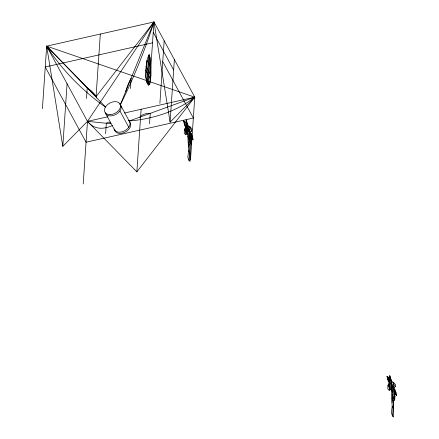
<?xml version="1.0" encoding="UTF-8"?>
<svg xmlns="http://www.w3.org/2000/svg" width="439" height="439" viewBox="0 0 439 439"><rect width="100%" height="100%" fill="white"/><g stroke="black" fill="none" stroke-linecap="round" stroke-linejoin="round"><path stroke-width="0.66" d="M145.682 70.158C145.737 75.212 145.369 80.743 148.289 85.144L149.633 84.59C151.965 74.855 150.906 64.577 149.523 54.793L148.667 55.204L147.016 60.297L145.682 70.158L150.648 79.322M187.892 136.326C191.464 144.008 189.714 153.134 190.087 161.404L189.006 160.444L187.804 157.211L188.649 150.78L187.711 134.136L188.139 125.955L186.185 119.809C185.702 127.107 192.578 132.518 193.045 139.876C187.941 134.822 185.176 127.579 183.436 120.681L184.868 121.614L186.394 123.957M394.485 393.382L394.952 396.593L394.666 400.758L392.658 394.233L393.547 401.444L393.629 417.05L392.548 416.09L391.347 412.858L392.192 406.426L391.253 389.783L391.676 381.606L389.728 375.455C389.239 382.753 396.115 388.169 396.587 395.523C391.484 390.469 388.718 383.225 386.978 376.327L388.411 377.26L389.936 379.603M185.467 127.645L184.413 129.62L184.221 133.204L185.664 134.663L186.773 133.977L187.711 134.136M389.009 383.291L387.955 385.266L387.763 388.855L389.206 390.315L390.315 389.623L391.253 389.783M42.413 108.718L46.677 46.139L153.963 21.95L194.768 97.178L190.499 159.763M149.694 81.643L194.768 97.178L170.096 122.146L153.963 21.95L87.482 121.367L62.81 146.335L67.079 83.75M86.51 98.446L87.224 88.014A18.674 12.89 29.9 0 1 96.821 97.93M83.212 183.946L87.482 121.367L46.677 46.139L147.12 80.754M62.81 146.335L46.677 46.139L96.053 96.629L100.317 34.044M105.623 133.681L106.331 123.249A18.674 5.636 -68.7 0 1 110.793 123.699L87.482 121.367L136.858 171.858L194.768 97.178L124.566 113.004M130.443 88.541L131.151 78.115A18.674 5.636 -68.7 0 0 125.752 91.405M136.858 171.858L141.122 109.273M146.813 82.422L148.684 54.996M147.548 83.783L149.523 54.793M148.289 85.144L150.143 57.926L148.667 55.204M149.551 123.776L150.264 113.344A18.674 12.89 29.9 0 0 139.728 117.175M159.895 103.341L164.164 40.756M170.096 122.146L174.365 59.567M184.632 125.027L184.868 121.614M185.664 134.663L186.597 121.01M188.54 147.027L189.922 126.701L188.139 125.955M189.006 160.444L190.005 145.797L188.43 143.021M190.564 143.29L191.223 133.615M190.702 131.903L191.7 131.091L191.859 128.759L189.922 126.701M190.943 137.731L191.409 140.946L191.124 145.106L189.116 138.587M388.175 380.679L388.411 377.26M389.206 390.315L390.139 376.657M392.082 402.673L393.465 382.353L391.676 381.606M392.548 416.09L393.547 401.444L391.972 398.667M394.107 398.936L394.765 389.267M394.244 387.549L395.243 386.737L395.402 384.405L393.465 382.353M114.129 129.071A8.621 5.751 -28.5 0 0 124.698 130.789A8.621 5.751 -28.5 0 0 129.192 120.999L120.352 104.701L153.963 21.95L149.633 84.59L145.836 77.588L147.016 60.297L150.813 67.293M96.053 96.629L153.963 21.95A176.785 53.36 -68.7 0 1 132.847 78.043L129.818 84.853A176.785 53.36 -68.7 0 1 120.352 104.701M129.192 120.999L194.768 97.178A176.785 122.015 29.9 0 1 153.886 116.834L147.932 118.245A176.785 122.015 29.9 0 1 129.192 120.999L128.402 120.33M152.542 42.813L45.255 66.997L86.06 142.225L193.341 118.042L162.743 61.619M108.01 116.736L87.482 121.367A176.785 53.36 -68.7 0 0 104.317 128.012L106.918 127.491A176.785 53.36 -68.7 0 0 112.389 125.554M105.503 106.902L46.677 46.139A176.785 122.015 29.9 0 0 83.278 89.216L88.804 94.1A176.785 122.015 29.9 0 0 105.311 107.05M392.685 382.023L395.243 386.737M389.612 377.117L391.467 380.542M386.978 376.327L395.94 392.856M387.785 379.296L396.587 395.523M388.378 384.476L394.952 396.593M387.955 385.266L390.315 389.623M392.192 406.426L393.734 409.274M153.249 32.382L173.652 69.993M189.143 126.377L191.7 131.091M186.07 121.471L187.925 124.895M183.436 120.681L192.403 137.209M184.248 123.644L193.045 139.876M184.835 128.83L191.409 140.946M184.413 129.62L186.773 133.977M145.951 66.196L150.923 75.36M188.649 150.78L190.191 153.628M119.929 110.963L128.77 127.261M105.991 114.102L114.831 130.399M119.611 103.988A8.621 5.751 -28.5 0 1 116.511 114.118A8.621 5.751 -28.5 0 1 105.289 112.774M129.873 122.256A8.621 5.751 -28.5 0 1 124.703 132.38A8.621 5.751 -28.5 0 1 114.639 129.307M109.997 114.661A8.621 5.751 -28.5 0 0 120.374 104.778A8.621 5.751 -28.5 0 0 107.105 105.009A8.621 5.751 -28.5 0 0 109.997 114.661"/></g></svg>
